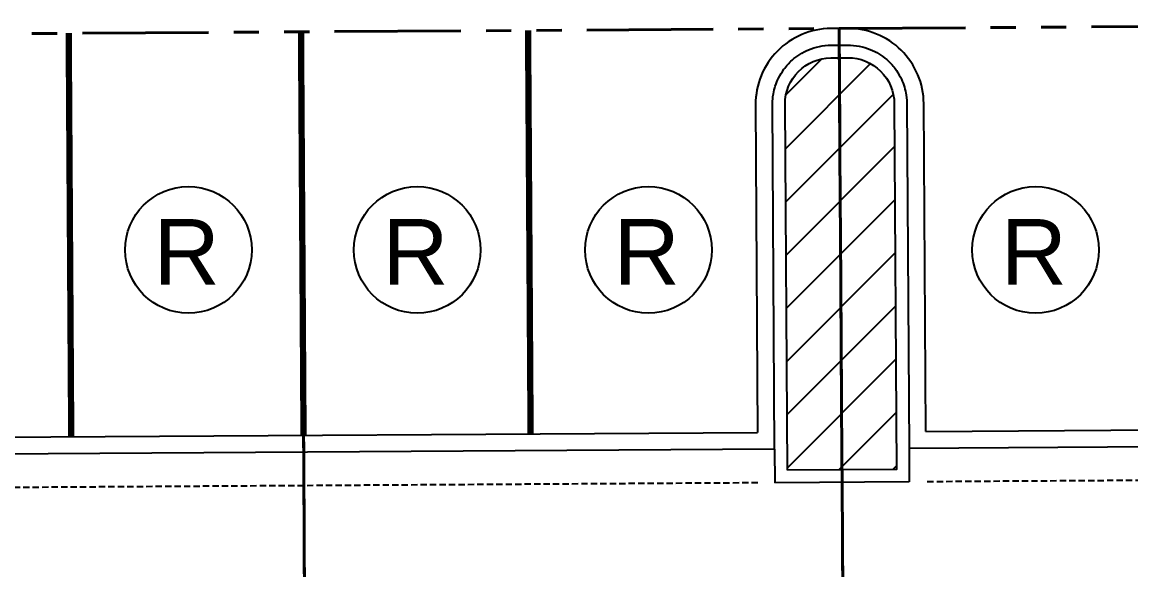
# Model space of a CAD drawing. Header units: feet. Extents: x 919634 to 928945, y 707022 to 708026.
# Drawn here: x 920750.69 to 920794.63, y 707260.27 to 707281.98 of the extents above; entities that cross this region are included whole.
import ezdxf
from ezdxf.enums import TextEntityAlignment as Align

# ---------------------------------------------------------------- set-up
doc = ezdxf.new("R2010")
doc.units = ezdxf.units.FT
doc.header["$LTSCALE"] = 20
doc.header["$MEASUREMENT"] = 0
doc.linetypes.add('Site Plan$0$HIDDEN2', pattern=[0.1875, 0.125, -0.0625])
doc.linetypes.add('Site Plan$0$PHANTOM2', pattern=[1.25, 0.625, -0.125, 0.125, -0.125, 0.125, -0.125])
for name, color, linetype in [('-u-site-xref', 7, 'Continuous'), ('L-002', 15, 'Continuous'), ('LP-PATT-GRND', 251, 'Continuous'), ('Site Plan$0$-u-site-parking_overhang', 252, 'Site Plan$0$HIDDEN2'), ('Site Plan$0$SP-PARKING DESIGNATION', 254, 'Continuous')]:
    doc.layers.add(name, color=color, linetype=linetype)
for name, color, linetype, lineweight in [('Site Plan$0$SP-CURB', 3, 'Continuous', 25), ('Site Plan$0$SP-LOT LINES', 252, 'Site Plan$0$PHANTOM2', 40), ('Site Plan$0$SP-PARKING-STRIPE', 252, 'Continuous', 25), ('Site Plan$0$SP-SIDEWALK', 2, 'Continuous', 25)]:
    doc.layers.add(name, color=color, linetype=linetype, lineweight=lineweight)
doc.layers.get('-u-site-xref').off()
doc.styles.add('Site Plan$0$ARIAL', font='arial.ttf')

# ---------------------------------------------------------------- blocks, each defined once
blk = doc.blocks.new('Site Plan')
at = {"layer": 'Site Plan$0$-u-site-parking_overhang', "ltscale": 0.1}
for p, q in [((920779.854, 707263.722), (920743.188, 707263.492)), ((920823.19, 707263.993), (920786.521, 707263.764))]:
    blk.add_line(p, q, dxfattribs=at)
at = {"layer": 'Site Plan$0$SP-CURB'}
for p, q in [((920786.508, 707265.764), (920823.174, 707265.993)), ((920743.176, 707265.492), (920779.842, 707265.722)), ((920780.516, 707265.056), (920742.51, 707264.818)), ((920823.849, 707265.328), (920785.843, 707265.089))]:
    blk.add_line(p, q, dxfattribs=at)
blk.add_lwpolyline([(920786.508, 707265.764), (920786.427, 707278.755, 0.414214), (920783.408, 707281.736), (920782.742, 707281.732, 0.414214), (920779.76, 707278.713), (920779.842, 707265.722)], format="xyb", dxfattribs=at)
at = {"layer": 'Site Plan$0$SP-CURB', "flags": 128}
blk.add_lwpolyline([(920780.516, 707265.056), (920780.43, 707278.726, -0.000019), (920780.43, 707278.726, -0.022804), (920780.439, 707278.938, -0.021821), (920780.465, 707279.14, -0.034751), (920780.542, 707279.454, -0.036571), (920780.67, 707279.769, -0.043988), (920780.882, 707280.119, -0.052187), (920781.208, 707280.478, -0.082496), (920781.853, 707280.887, -0.098696), (920782.746, 707281.07, -0.000014), (920782.746, 707281.07), (920783.412, 707281.074, -0.098698), (920784.307, 707280.902, -0.082497), (920784.957, 707280.502, -0.052186), (920785.288, 707280.147, -0.043988), (920785.504, 707279.799, -0.036572), (920785.636, 707279.486, -0.034752), (920785.717, 707279.172, -0.02182), (920785.746, 707278.971, -0.022806), (920785.757, 707278.759), (920785.843, 707265.089)], format="xyb", dxfattribs=at)
at = {"layer": 'Site Plan$0$SP-LOT LINES', "ltscale": 0.4, "extrusion": (-1.16656e-06, 0.0001861, 1)}
for p, q in [((920743.076, 707281.483, 0.029), (920823.074, 707281.985, 0.029)), ((920783.639, 707191.736, 0.046), (920783.075, 707281.734, 0.029)), ((920783.075, 707281.734, 0.029), (920783.639, 707191.736, 0.046)), ((920762.306, 707191.602, 0.046), (920761.742, 707281.6, 0.029)), ((920761.742, 707281.6, 0.029), (920762.306, 707191.602, 0.046))]:
    blk.add_line(p, q, dxfattribs=at)
at = {"layer": 'Site Plan$0$SP-PARKING DESIGNATION'}
for centre in [(920757.28, 707272.957), (920766.348, 707272.957), (920775.513, 707272.957), (920790.858, 707272.957)]:
    blk.add_circle(centre, 2.511, dxfattribs=at)
at = {"layer": 'Site Plan$0$SP-PARKING-STRIPE', "const_width": 0.25}
for points in [[(920752.534, 707281.551), (920752.634, 707265.551)], [(920761.742, 707281.609), (920761.842, 707265.609)], [(920770.742, 707281.665), (920770.842, 707265.665)]]:
    blk.add_lwpolyline(points, dxfattribs=at)
at = {"layer": 'Site Plan$0$SP-SIDEWALK'}
for p, q in [((920780.516, 707265.056), (920780.524, 707263.726)), ((920785.843, 707265.089), (920785.851, 707263.759)), ((920785.851, 707263.759), (920780.524, 707263.726))]:
    blk.add_line(p, q, dxfattribs=at)
at = {"layer": 'Site Plan$0$SP-PARKING DESIGNATION', "style": 'Site Plan$0$ARIAL'}
for p in [(920757.212, 707271.578, 0), (920766.28, 707271.578, 0), (920775.445, 707271.578, 0), (920790.79, 707271.578, 0)]:
    blk.add_text('R', height=2.6, dxfattribs=at).set_placement(p, align=Align.CENTER)

msp = doc.modelspace()

# ---------------------------------------------------------------- block references
at = {"layer": '-u-site-xref'}
msp.add_blockref('Site Plan', (0, 0), dxfattribs=at)

# ---------------------------------------------------------------- next in the draw order: hatches: boundary and pattern name
at = {"layer": 'LP-PATT-GRND'}
h = msp.add_hatch(dxfattribs=at)
h.set_pattern_fill('ANSI31', color=256, scale=12)
h.set_pattern_definition([(45, (920780.9304, 707264.2291), (-1.06066, 1.06066), [])])
edge = h.paths.add_edge_path()
edge.add_line((920781.021, 707264.229), (920780.93, 707278.729))
edge.add_arc((920782.76, 707278.74), 1.83, 90.3594, 180.3592, ccw=False)
edge.add_line((920782.749, 707280.57), (920783.416, 707280.574))
edge.add_arc((920783.427, 707278.744), 1.83, 0.3592, 90.3592, ccw=False)
edge.add_line((920785.257, 707278.756), (920785.348, 707264.256))
edge.add_line((920785.348, 707264.256), (920781.021, 707264.229))

# ---------------------------------------------------------------- next in the draw order: linework, layer by layer
at = {"layer": 'L-002'}
msp.add_lwpolyline([(920781.021, 707264.229), (920780.93, 707278.729, -0.414212), (920782.749, 707280.57), (920783.416, 707280.574, -0.414214), (920785.257, 707278.756), (920785.348, 707264.256)], format="xyb", close=True, dxfattribs=at)

doc.saveas('drawing.dxf')
